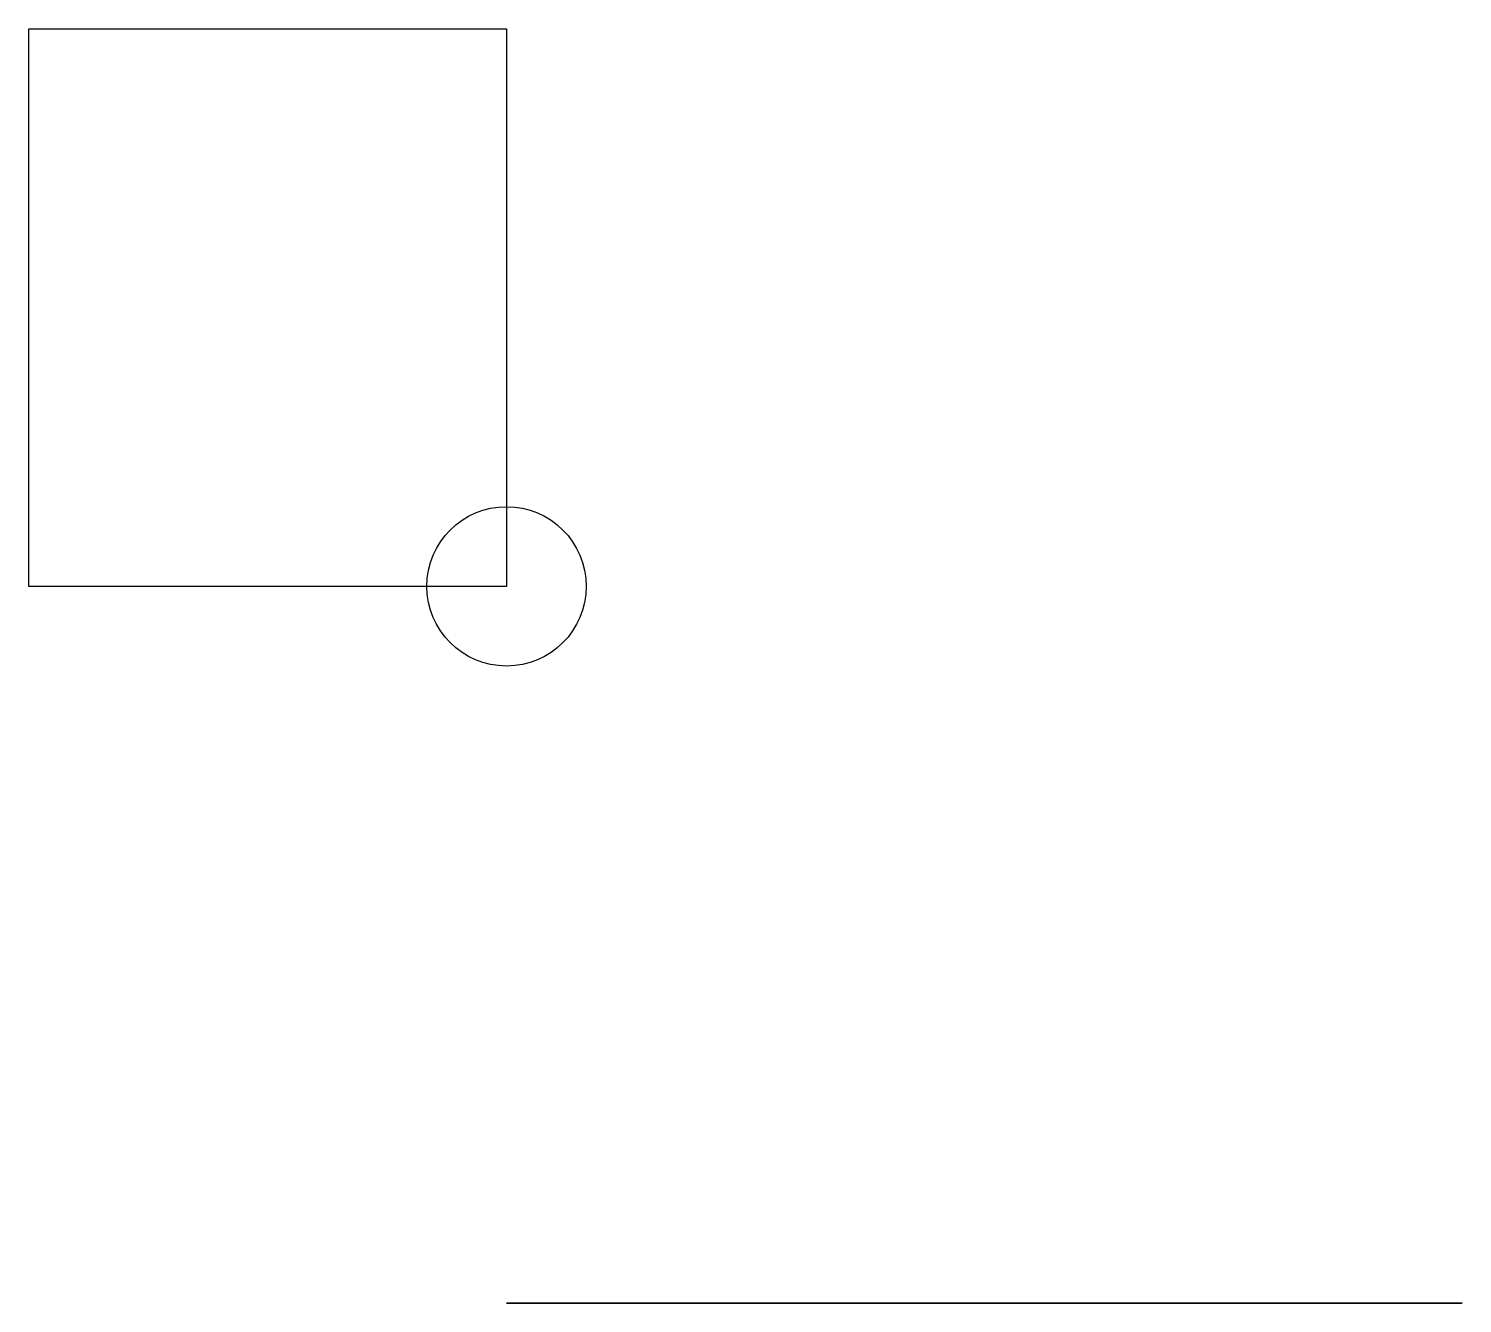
# Model space of a CAD drawing. Header units: inches. Extents: x 0 to 0.9, y 0 to 0.8.
import ezdxf

# ---------------------------------------------------------------- set-up
doc = ezdxf.new("R2010")
doc.units = ezdxf.units.IN
doc.header["$MEASUREMENT"] = 0

msp = doc.modelspace()

# ---------------------------------------------------------------- linework, layer by layer
msp.add_lwpolyline([(0, 0.8), (0.3, 0.8), (0.3, 0.45), (0, 0.45)], close=True)
at = {"extrusion": (0, -1, 0)}
for points in [[(0.3, 0.9), (0.38, 0.9), (0.38, 0.2), (0.3, 0.2)], [(0.38, 0.9), (0.82, 0.9), (0.82, 0.8), (0.38, 0.8)], [(0.9, 0.9), (0.82, 0.9), (0.82, 0.2), (0.9, 0.2)]]:
    msp.add_lwpolyline(points, close=True, dxfattribs=at)
msp.add_circle((0.3, 0.45), 0.05)

doc.saveas('drawing.dxf')
